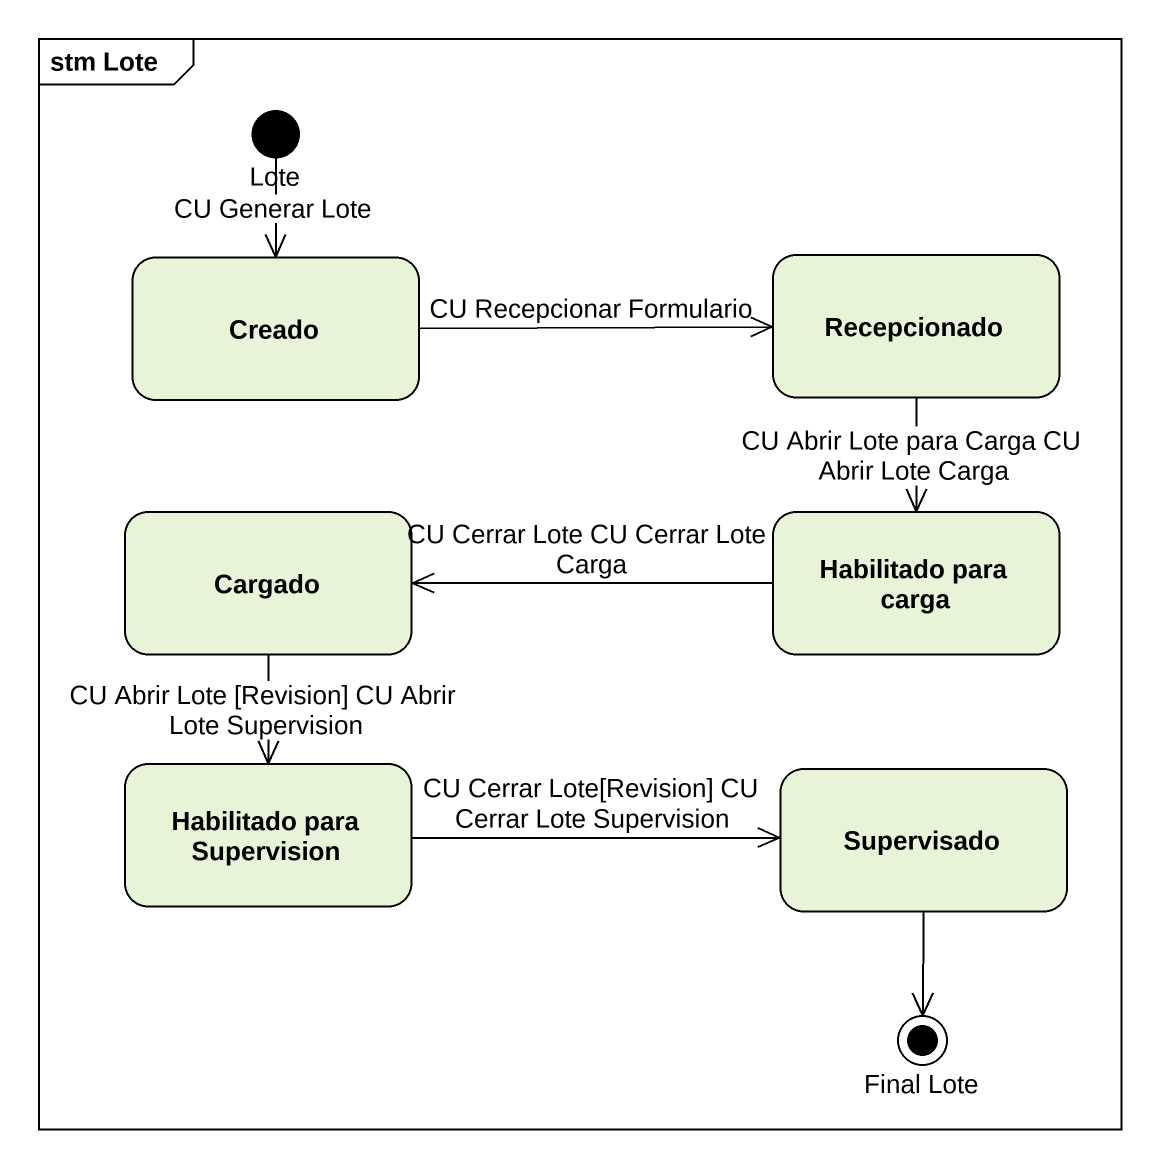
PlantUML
@startuml
mainframe stm Lote
hide empty description
state Lote <<start>>
state Creado
state Recepcionado
state Cargado
state "Habilitado para carga" as Habilitado_para_carga
state "Habilitado para Supervision" as Habilitado_para_Supervision
state Supervisado
state "Final Lote" as Final_Lote <<end>>
Lote --> Creado : CU Generar Lote
Creado -right-> Recepcionado : CU Recepcionar Formulario
Recepcionado --> Habilitado_para_carga : CU Abrir Lote para Carga CU Abrir Lote Carga
Cargado --> Habilitado_para_Supervision : CU Abrir Lote [Revision] CU Abrir Lote Supervision
Habilitado_para_carga -left-> Cargado : CU Cerrar Lote CU Cerrar Lote Carga
Habilitado_para_Supervision -right-> Supervisado : CU Cerrar Lote[Revision] CU Cerrar Lote Supervision
Supervisado --> Final_Lote
@enduml
